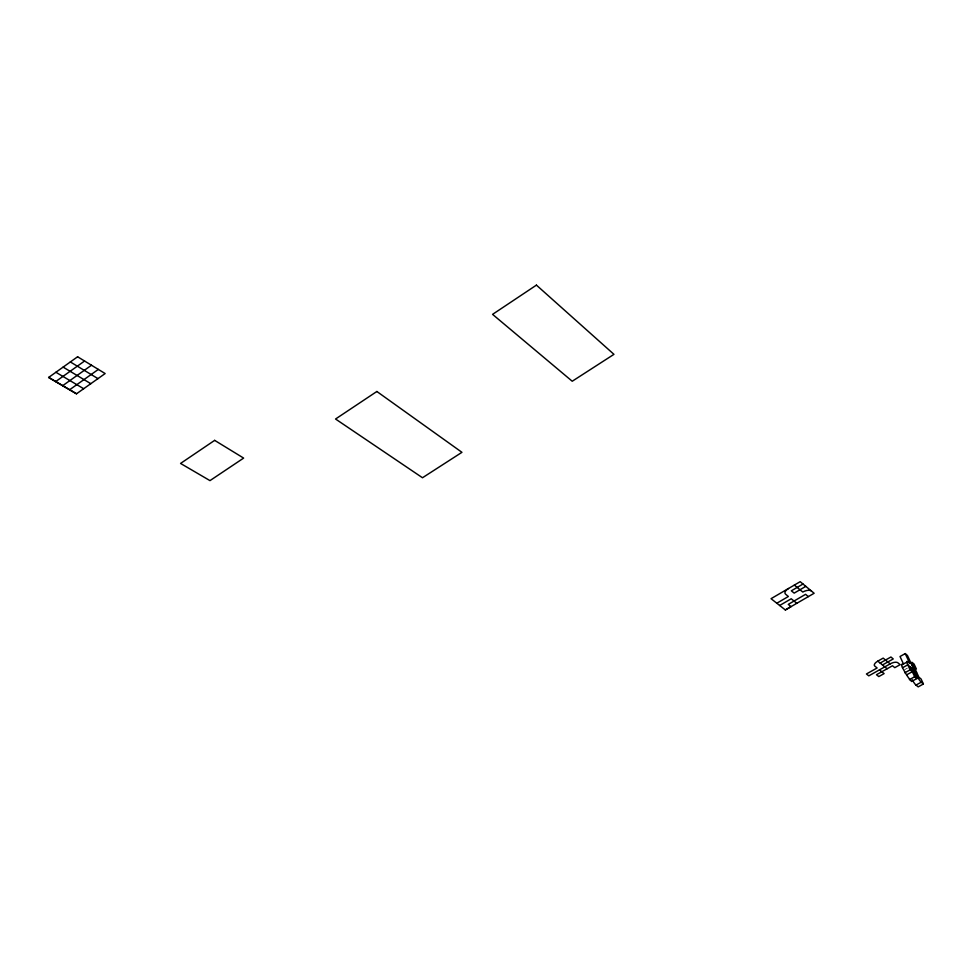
<?xml version="1.0" encoding="UTF-8"?>
<svg xmlns="http://www.w3.org/2000/svg" width="972" height="972" viewBox="0 0 972 972"><rect width="100%" height="100%" fill="white"/><g stroke="black" fill="none" stroke-linecap="round" stroke-linejoin="round"><path stroke-width="0.73" stroke-dasharray="4.86 3.65" d="M904.738 669.599L907.362 668.141"/><path stroke-width="1.46" d="M55.647 381.607L84.576 361.013M62.645 385.714L91.49 365.229M69.571 389.796L98.354 369.409M785.34 609.954L814.135 593.26L800.187 581.681L771.051 598.679L785.34 609.954L791.05 606.613L788.268 604.39L805.581 594.329L808.352 596.614M803.018 584.014L791.342 590.818L794.185 593.114L805.812 586.347M776.81 603.223L788.377 596.492L785.57 594.184A6.853 3.317 -23.2 0 1 788.523 588.51M779.666 605.483L791.208 598.776L796.821 603.296M890.182 663.864L868.798 675.844L866.429 673.973L877.133 667.971L874.776 666.075A6.294 2.758 -23.6 0 1 877.789 661.142L883.183 658.117L890.182 663.864A6.257 2.722 -23.7 0 1 897.849 662.77L900.133 664.666L894.787 667.655L892.49 665.759L876.477 674.726L878.797 676.573L884.107 673.596L879.478 669.866M880.146 663.062L890.923 657.011L893.244 658.943L882.491 664.97M912.198 679.72A6.099 1.106 60.1 0 0 916.001 685.078L918.176 686.876L923.4 683.984L921.237 682.186A6.111 1.081 60 0 1 916.718 675.358L907.423 655.456L905.224 653.597L900.023 656.513L903.486 663.961M902.745 664.423L904.385 663.499M904.713 663.317L907.654 661.677L909.865 663.524L905.224 653.597M912.186 668.517L916.875 678.553L911.615 681.481C907.775 677.52 905.163 672.624 902.514 667.752L907.775 664.824A6.136 1.106 60 0 1 907.654 661.677M904.835 672.782L910.108 669.854L916.718 675.358L915.077 676.269M907.058 674.617L912.319 671.701M909.403 679.659L914.676 676.731L916.875 678.553M916.001 685.078L921.237 682.186M48.697 377.403L76.557 393.757M55.89 372.264L83.677 388.727M63.107 367.112L90.809 383.685M70.349 361.949L97.965 378.63M877.789 661.142L887.144 668.76M794.343 585.095L802.799 592.045A6.853 3.293 -23.3 0 1 811.377 590.964M916.56 672.187L907.775 664.824L910.108 669.854M912.052 665.37L916.389 669.028L914.081 664.07L911.918 662.248L918.892 677.18L921.067 678.978L923.4 683.984M909.986 666.671L914.676 676.731M902.514 667.752A6.136 1.118 60 0 1 902.417 664.605M77.602 356.773L48.6 377.476L76.448 393.83L105.146 373.552L77.602 356.773M214.654 440.365L180.561 463.437L209.976 480.618L243.632 458.091L214.654 440.365M376.857 391.485L335.547 419.017L422.492 477.75L461.943 452.32L376.857 391.485M536.423 285.124L492.573 314.357L572.229 381.243L613.952 354.343L536.423 285.124"/></g></svg>
